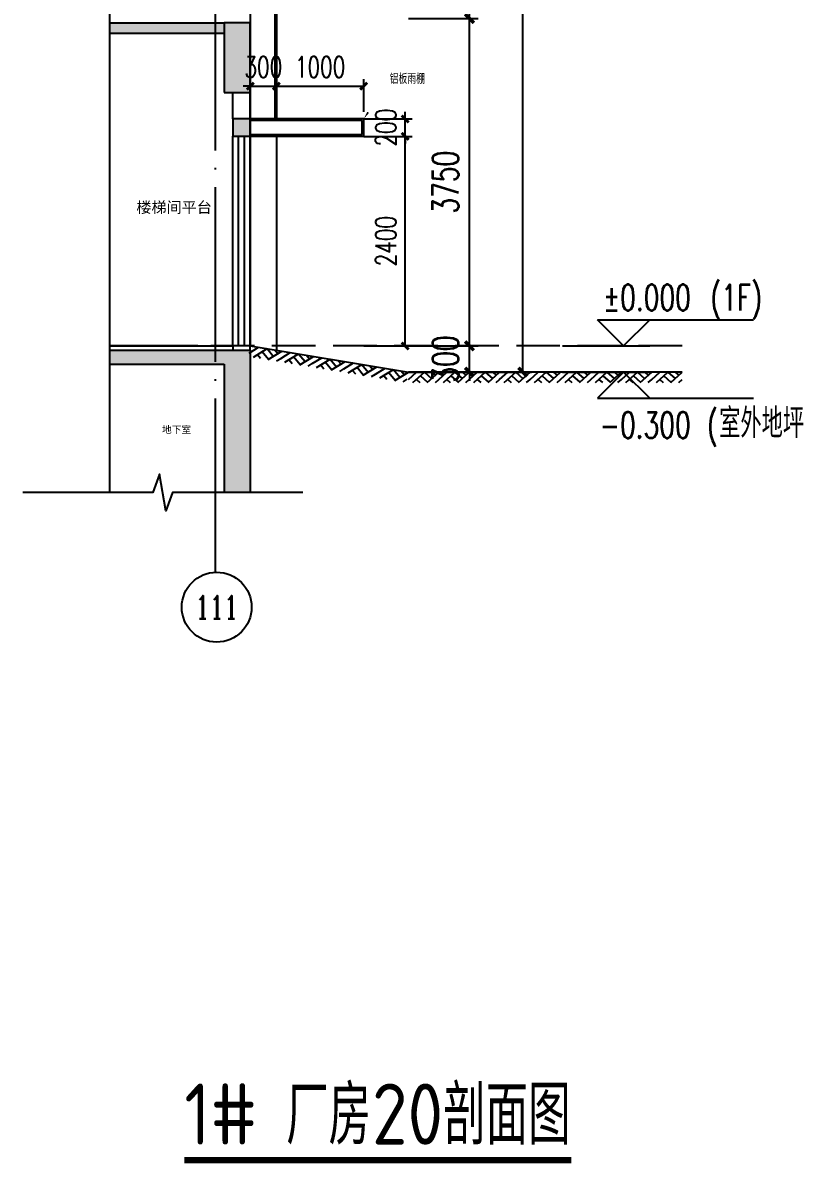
# Model space of a CAD drawing. Extents: x -1899985 to -450366, y 556196 to 2151267.
# Drawn here: x -1492915 to -1483975, y 558897 to 571957 of the extents above; entities that cross this region are included whole.
import ezdxf
from ezdxf.enums import TextEntityAlignment as Align

# ---------------------------------------------------------------- set-up
doc = ezdxf.new("R2010")
doc.units = 0
doc.header["$LTSCALE"] = 1000
doc.header["$MEASUREMENT"] = 0
doc.linetypes.add('__DASH', pattern=[0.35, 0.25, -0.1])
doc.linetypes.add('DOTE', pattern=[2.42, 2, -0.2, 0.02, -0.2])
doc.layers.get('Defpoints').update_dxf_attribs({"color": 210})
for name, color, linetype in [('A-AXIS-D', 1, 'Continuous'), ('A-AXIS-DOTE', 14, 'DOTE'), ('A-AXIS-DP', 126, 'Continuous'), ('A-AXIS-SYMB', 3, 'Continuous'), ('A-CURTAIN', 134, 'Continuous'), ('A-HATCH-2', 251, 'Continuous'), ('A-LIN-V', 9, 'Continuous'), ('A-SFCE', 30, 'Continuous'), ('AS-COLN', 6, 'Continuous'), ('AS-WALL', 40, 'Continuous'), ('AXIS_TEXT', 7, 'Continuous'), ('COLUMN', 9, 'Continuous'), ('DIM_ELEV', 3, 'Continuous'), ('DIM_SYMB', 3, 'Continuous'), ('PUB_HATCH', 8, 'Continuous'), ('PUB_TEXT', 7, 'Continuous'), ('WINDOW', 4, 'Continuous')]:
    doc.layers.add(name, color=color, linetype=linetype)
doc.styles.add('_TCH_AXIS', font='COMPLEX', dxfattribs={"bigfont": 'GBCBIG'})
doc.styles.add('_TCH_DIM', font='SIMPLEX', dxfattribs={"bigfont": 'GBCBIG'})
doc.styles.add('_TCH_DIM_T3', font='SIMPLEX', dxfattribs={"width": 0.705882, "bigfont": 'GBCBIG'})
doc.styles.get("Standard").update_dxf_attribs({"font": 'gbenor.shx', "bigfont": 'gbcbig.shx'})
doc.styles.add('图框', font='')
doc.styles.get('图框').set_extended_font_data('SimSun')
doc.dimstyles.new('_TCH_ARCH&&100', dxfattribs={"dimtxt": 297.5, "dimasz": 100, "dimexe": 100, "dimexo": 100, "dimgap": 126.25, "dimtad": 1, "dimdec": 0, "dimzin": 0, "dimdsep": 46, "dimtxsty": '_TCH_DIM_T3', "dimblk": 'ARCHTICK', "dimcen": 0.09, "dimclrt": 7, "dimazin": 2, "dimtfac": 1, "dimtdec": 0, "dimtix": 1, "dimtmove": 2, "dimatfit": 3, "dimfxl": 0, "dimtolj": 1, "dimtzin": 0, "dimarcsym": 0})
doc.dimstyles.new('_TCH_ARCH&&80', dxfattribs={"dimtxt": 238, "dimasz": 80, "dimexe": 80, "dimexo": 80, "dimgap": 101, "dimtad": 1, "dimdec": 0, "dimzin": 0, "dimdsep": 46, "dimtxsty": '_TCH_DIM_T3', "dimblk": 'ARCHTICK', "dimcen": 0.09, "dimclrt": 7, "dimazin": 2, "dimtfac": 1, "dimtdec": 0, "dimtix": 1, "dimtmove": 2, "dimatfit": 3, "dimfxl": 0, "dimtolj": 1, "dimtzin": 0, "dimarcsym": 0})

# ---------------------------------------------------------------- blocks, each defined once
blk = doc.blocks.new('_ArchTick')
at = {"color": 0, "linetype": 'ByBlock', "const_width": 0.4}
blk.add_lwpolyline([(-0.5, -0.5), (0.5, 0.5)], dxfattribs=at)
blk = doc.blocks.new('*D80')
at = {"layer": 'A-AXIS-DP', "color": 0, "lineweight": -2}
for p, q in [((-1490309, 570937), (-1490309, 571312)), ((-1490009, 570937), (-1490009, 571312)), ((-1490309, 571232), (-1490389, 571232)), ((-1490309, 571232), (-1490009, 571232)), ((-1490009, 571232), (-1489929, 571232))]:
    blk.add_line(p, q, dxfattribs=at)
at = {"layer": 'Defpoints', "color": 0}
for p in [(-1490009, 571232), (-1490309, 570857), (-1490009, 570857)]:
    blk.add_point(p, dxfattribs=at)
at = {"layer": 'A-AXIS-DP', "color": 0, "lineweight": -2, "xscale": 80, "yscale": 80, "zscale": 80}
blk.add_blockref('_ArchTick', (-1490309, 571232), dxfattribs=at)
at = {"layer": 'A-AXIS-DP', "color": 0, "lineweight": -2, "xscale": 80, "yscale": 80, "zscale": 80, "rotation": 180}
blk.add_blockref('_ArchTick', (-1490009, 571232), dxfattribs=at)
at = {"layer": 'A-AXIS-DP', "color": 7, "insert": (-1490159, 571452), "char_height": 238, "attachment_point": 5, "style": '_TCH_DIM_T3'}
blk.add_mtext('\\A1;300', dxfattribs=at)
blk = doc.blocks.new('*D81')
at = {"layer": 'A-AXIS-DP', "color": 0, "lineweight": -2}
for p, q in [((-1490009, 570937), (-1490009, 571312)), ((-1489009, 570937), (-1489009, 571312)), ((-1490009, 571232), (-1489009, 571232))]:
    blk.add_line(p, q, dxfattribs=at)
at = {"layer": 'Defpoints', "color": 0}
for p in [(-1489009, 571232), (-1490009, 570857), (-1489009, 570857)]:
    blk.add_point(p, dxfattribs=at)
at = {"layer": 'A-AXIS-DP', "color": 0, "lineweight": -2, "xscale": 80, "yscale": 80, "zscale": 80, "rotation": 180}
blk.add_blockref('_ArchTick', (-1490009, 571232), dxfattribs=at)
at = {"layer": 'A-AXIS-DP', "color": 0, "lineweight": -2, "xscale": 80, "yscale": 80, "zscale": 80}
blk.add_blockref('_ArchTick', (-1489009, 571232), dxfattribs=at)
at = {"layer": 'A-AXIS-DP', "color": 7, "insert": (-1489509, 571452), "char_height": 238, "attachment_point": 5, "style": '_TCH_DIM_T3'}
blk.add_mtext('\\A1;1000', dxfattribs=at)
blk = doc.blocks.new('*D91')
at = {"layer": 'A-AXIS-DP', "color": 0, "lineweight": -2}
for p, q in [((-1489008, 570657), (-1488455, 570657)), ((-1488535, 568257), (-1488535, 570657)), ((-1489008, 568257), (-1488455, 568257))]:
    blk.add_line(p, q, dxfattribs=at)
at = {"layer": 'Defpoints', "color": 0}
for p in [(-1489088, 570657), (-1488535, 570657), (-1489088, 568257)]:
    blk.add_point(p, dxfattribs=at)
at = {"layer": 'A-AXIS-DP', "color": 0, "lineweight": -2, "xscale": 80, "yscale": 80, "zscale": 80}
for p, rotation in [((-1488535, 570657), 90), ((-1488535, 568257), 270)]:
    blk.add_blockref('_ArchTick', p, dxfattribs=dict(at, rotation=rotation))
at = {"layer": 'A-AXIS-DP', "color": 7, "insert": (-1488755, 569457), "char_height": 238, "attachment_point": 5, "rotation": 90, "style": '_TCH_DIM_T3'}
blk.add_mtext('\\A1;2400', dxfattribs=at)
blk = doc.blocks.new('*D92')
at = {"layer": 'A-AXIS-DP', "color": 0, "lineweight": -2}
for p, q in [((-1489008, 570857), (-1488455, 570857)), ((-1488535, 570857), (-1488535, 570937)), ((-1488535, 570657), (-1488535, 570857)), ((-1489008, 570657), (-1488455, 570657)), ((-1488535, 570657), (-1488535, 570577))]:
    blk.add_line(p, q, dxfattribs=at)
at = {"layer": 'Defpoints', "color": 0}
for p in [(-1489088, 570857), (-1488535, 570857), (-1489088, 570657)]:
    blk.add_point(p, dxfattribs=at)
at = {"layer": 'A-AXIS-DP', "color": 0, "lineweight": -2, "xscale": 80, "yscale": 80, "zscale": 80}
for p, rotation in [((-1488535, 570857), 270), ((-1488535, 570657), 90)]:
    blk.add_blockref('_ArchTick', p, dxfattribs=dict(at, rotation=rotation))
at = {"layer": 'A-AXIS-DP', "color": 7, "insert": (-1488755, 570757), "char_height": 238, "attachment_point": 5, "rotation": 90, "style": '_TCH_DIM_T3'}
blk.add_mtext('\\A1;200', dxfattribs=at)
blk = doc.blocks.new('*D95')
at = {"layer": 'A-AXIS-D', "color": 0, "lineweight": -2}
for p, q in [((-1488053, 582757), (-1487087, 582757)), ((-1487187, 567957), (-1487187, 582757)), ((-1488053, 567957), (-1487087, 567957))]:
    blk.add_line(p, q, dxfattribs=at)
at = {"layer": 'Defpoints', "color": 0}
for p in [(-1488153, 582757), (-1487187, 582757), (-1488153, 567957)]:
    blk.add_point(p, dxfattribs=at)
at = {"layer": 'A-AXIS-D', "color": 0, "lineweight": -2, "xscale": 100, "yscale": 100, "zscale": 100}
for p, rotation in [((-1487187, 582757), 90), ((-1487187, 567957), 270)]:
    blk.add_blockref('_ArchTick', p, dxfattribs=dict(at, rotation=rotation))
at = {"layer": 'A-AXIS-D', "color": 7, "insert": (-1487462, 575357), "char_height": 297.5, "attachment_point": 5, "rotation": 90, "style": '_TCH_DIM_T3'}
blk.add_mtext('\\A1;14800', dxfattribs=at)
blk = doc.blocks.new('*D96')
at = {"layer": 'A-AXIS-D', "color": 0, "lineweight": -2}
for p, q in [((-1488498, 568257), (-1487698, 568257)), ((-1487798, 568257), (-1487798, 568357)), ((-1487798, 567957), (-1487798, 568257)), ((-1488498, 567957), (-1487698, 567957)), ((-1487798, 567957), (-1487798, 567857))]:
    blk.add_line(p, q, dxfattribs=at)
at = {"layer": 'Defpoints', "color": 0}
for p in [(-1488598, 568257), (-1487798, 568257), (-1488598, 567957)]:
    blk.add_point(p, dxfattribs=at)
at = {"layer": 'A-AXIS-D', "color": 0, "lineweight": -2, "xscale": 100, "yscale": 100, "zscale": 100}
for p, rotation in [((-1487798, 568257), 270), ((-1487798, 567957), 90)]:
    blk.add_blockref('_ArchTick', p, dxfattribs=dict(at, rotation=rotation))
at = {"layer": 'A-AXIS-D', "color": 7, "insert": (-1488073, 568107), "char_height": 297.5, "attachment_point": 5, "rotation": 90, "style": '_TCH_DIM_T3'}
blk.add_mtext('\\A1;300', dxfattribs=at)
blk = doc.blocks.new('*D97')
at = {"layer": 'A-AXIS-D', "color": 0, "lineweight": -2}
for p, q in [((-1488498, 572007), (-1487698, 572007)), ((-1487798, 568257), (-1487798, 572007)), ((-1488498, 568257), (-1487698, 568257))]:
    blk.add_line(p, q, dxfattribs=at)
at = {"layer": 'Defpoints', "color": 0}
for p in [(-1488598, 572007), (-1487798, 572007), (-1488598, 568257)]:
    blk.add_point(p, dxfattribs=at)
at = {"layer": 'A-AXIS-D', "color": 0, "lineweight": -2, "xscale": 100, "yscale": 100, "zscale": 100}
for p, rotation in [((-1487798, 572007), 90), ((-1487798, 568257), 270)]:
    blk.add_blockref('_ArchTick', p, dxfattribs=dict(at, rotation=rotation))
at = {"layer": 'A-AXIS-D', "color": 7, "insert": (-1488073, 570132), "char_height": 297.5, "attachment_point": 5, "rotation": 90, "style": '_TCH_DIM_T3'}
blk.add_mtext('\\A1;3750', dxfattribs=at)
blk = doc.blocks.new('*D98')
at = {"layer": 'A-AXIS-D', "color": 0, "lineweight": -2}
for p, q in [((-1488498, 575757), (-1487698, 575757)), ((-1487798, 572007), (-1487798, 575757)), ((-1488498, 572007), (-1487698, 572007))]:
    blk.add_line(p, q, dxfattribs=at)
at = {"layer": 'Defpoints', "color": 0}
for p in [(-1488598, 575757), (-1487798, 575757), (-1488598, 572007)]:
    blk.add_point(p, dxfattribs=at)
at = {"layer": 'A-AXIS-D', "color": 0, "lineweight": -2, "xscale": 100, "yscale": 100, "zscale": 100}
for p, rotation in [((-1487798, 575757), 90), ((-1487798, 572007), 270)]:
    blk.add_blockref('_ArchTick', p, dxfattribs=dict(at, rotation=rotation))
at = {"layer": 'A-AXIS-D', "color": 7, "insert": (-1488073, 573882), "char_height": 297.5, "attachment_point": 5, "rotation": 90, "style": '_TCH_DIM_T3'}
blk.add_mtext('\\A1;3750', dxfattribs=at)
blk = doc.blocks.new('$LinePat$素土夯实')
at = {"color": 0}
for p, q in [((0, -210), (210, 0)), ((120, -300), (420, 0)), ((420, 0), (608, -188)), ((495, -300), (795, 0)), ((615, 0), (705, -90)), ((210, -210), (300, -300)), ((315, -105), (502, -293)), ((705, -300), (795, -210))]:
    blk.add_line(p, q, dxfattribs=at)
blk = doc.blocks.new('_FZH')
blk.add_lwpolyline([(-0.5, -0.5), (0.5, -0.5), (0.5, 0.5), (-0.5, 0.5)], close=True)
at = {"layer": 'PUB_HATCH'}
blk.add_solid([(-0.5, -0.5), (0.5, -0.5), (-0.5, 0.5), (0.5, 0.5)], dxfattribs=at)

msp = doc.modelspace()

# ---------------------------------------------------------------- hatches: boundary and pattern name
at = {"layer": 'PUB_HATCH'}
for points in [[(-1491920.5, 571837.5), (-1490608.7, 571837.5), (-1490608.7, 571957.5), (-1491920.5, 571957.5)], [(-1491920.5, 568047.5), (-1490608.7, 568047.5), (-1490308.7, 568207.5), (-1491920.5, 568207.5)], [(-1490308.7, 568207.5), (-1490608.7, 568047.5), (-1490608.7, 566579.2), (-1490308.7, 566579.2)]]:
    msp.add_hatch(color=256, dxfattribs=at).paths.add_polyline_path(points)

# ---------------------------------------------------------------- linework, layer by layer
at = {"layer": 'A-AXIS-D'}
msp.add_circle((-1490693.6, 565265.2), 400, dxfattribs=at)
at = {"layer": 'A-AXIS-DOTE'}
msp.add_line((-1490708.7, 565656), (-1490708.7, 585146), dxfattribs=at)
at = {"layer": 'A-AXIS-DOTE', "linetype": '__DASH', "ltscale": 2}
msp.add_line((-1485361, 568257.5), (-1491920.5, 568257.5), dxfattribs=at)
at = {"layer": 'A-AXIS-SYMB'}
msp.add_lwpolyline([(-1488377.1, 571228.4, 0, 0, 0), (-1488764.4, 571228.4, 0, 0, 0), (-1489008.1, 570857.5, 0, 24, 0), (-1488958.7, 570932.7, 0, 0, 0)], format="xyseb", dxfattribs=at)
at = {"layer": 'A-CURTAIN'}
for p, q in [((-1489008.7, 570857.5), (-1490308.7, 570857.5)), ((-1489008.7, 570657.5), (-1489008.7, 570857.5)), ((-1489028.7, 570837.5), (-1490308.7, 570837.5)), ((-1489028.7, 570677.5), (-1489028.7, 570837.5)), ((-1490308.7, 570677.5), (-1489028.7, 570677.5)), ((-1490308.7, 570657.5), (-1489008.7, 570657.5))]:
    msp.add_line(p, q, dxfattribs=at)
for points in [[(-1490459, 582757.5), (-1490008.7, 582757.5), (-1490008.7, 570857.5)], [(-1490459, 582757.5), (-1490459, 582737.5), (-1490028.7, 582737.5), (-1490028.7, 570857.5)]]:
    msp.add_lwpolyline(points, dxfattribs=at)
at = {"layer": 'A-LIN-V'}
for p, q in [((-1490308.7, 574957.5), (-1490308.7, 568257.5)), ((-1490008.7, 570657.5), (-1490008.7, 568207.8))]:
    msp.add_line(p, q, dxfattribs=at)
at = {"layer": 'A-SFCE'}
for p, q in [((-1491920.5, 568257.5), (-1490508.7, 568257.5)), ((-1491920.5, 568207.5), (-1490708.7, 568207.5))]:
    msp.add_line(p, q, dxfattribs=at)
at = {"layer": 'AS-COLN'}
for p, q in [((-1491920.5, 571957.5), (-1490608.7, 571957.5)), ((-1491920.5, 571957.5), (-1491920.5, 571837.5)), ((-1491920.5, 571837.5), (-1490608.7, 571837.5)), ((-1491920.5, 568207.5), (-1490308.7, 568207.5)), ((-1491920.5, 568207.5), (-1491920.5, 568047.5)), ((-1490308.7, 568207.5), (-1490308.7, 566579.2)), ((-1491920.5, 568047.5), (-1490608.7, 568047.5)), ((-1490608.7, 568047.5), (-1490608.7, 566579.2)), ((-1490308.7, 566579.2), (-1490608.7, 566579.2))]:
    msp.add_line(p, q, dxfattribs=at)
at = {"layer": 'AS-WALL'}
for p, q in [((-1490508.7, 570857.5), (-1490508.7, 571157.5)), ((-1490308.7, 570857.5), (-1490308.7, 571157.5)), ((-1490308.7, 568257.5), (-1490508.7, 568257.5)), ((-1490508.7, 568257.5), (-1490508.7, 568207.5)), ((-1490308.7, 568257.5), (-1488497.7, 567957.5)), ((-1490308.7, 568207.5), (-1490308.7, 568257.5)), ((-1490508.7, 568207.5), (-1490308.7, 568207.5))]:
    msp.add_line(p, q, dxfattribs=at)
msp.add_lwpolyline([(-1485361, 567957.5), (-1488497.7, 567957.5)], dxfattribs=at)
at = {"layer": 'COLUMN'}
msp.add_line((-1490908.7, 568257.5), (-1491708.7, 568257.5), dxfattribs=at)
at = {"layer": 'DIM_ELEV'}
for p, q in [((-1486032, 568257.5), (-1486332, 568557.5)), ((-1486332, 568557.5), (-1484544, 568557.5)), ((-1486032, 568257.5), (-1485732, 568557.5)), ((-1486732, 568257.5), (-1485732, 568257.5)), ((-1486732, 567957.5), (-1485732, 567957.5)), ((-1486032, 567957.5), (-1486332, 567657.5)), ((-1486032, 567957.5), (-1485732, 567657.5)), ((-1486332, 567657.5), (-1484544, 567657.5))]:
    msp.add_line(p, q, dxfattribs=at)
at = {"layer": 'DIM_SYMB'}
for points in [[(-1491920.5, 584475.8), (-1491920.5, 575640), (-1491710.5, 575563.6), (-1492130.5, 575489.5), (-1491920.5, 575415), (-1491920.5, 566579.2)], [(-1489708.7, 566579.2), (-1491199.3, 566579.2), (-1491275.7, 566369.2), (-1491349.8, 566789.2), (-1491424.3, 566579.2), (-1492914.9, 566579.2)]]:
    msp.add_lwpolyline(points, dxfattribs=at)
at = {"layer": 'DIM_SYMB', "const_width": 70}
msp.add_lwpolyline([(-1491064.3, 558932.5), (-1486632.5, 558932.5)], dxfattribs=at)
at = {"layer": 'WINDOW'}
for p, q in [((-1490508.7, 568257.5), (-1490508.7, 570657.5)), ((-1490442, 568257.5), (-1490442, 570657.5)), ((-1490375.3, 568257.5), (-1490375.3, 570657.5)), ((-1490308.7, 568257.5), (-1490308.7, 570657.5))]:
    msp.add_line(p, q, dxfattribs=at)

# ---------------------------------------------------------------- block references
at = {"layer": 'A-HATCH-2', "xscale": 0.4618093700503835, "yscale": 0.4, "zscale": 0.4, "rotation": 350.5941851600775}
for p in [(-1490308.7, 568257.5), (-1489946.5, 568197.5), (-1489584.3, 568137.5), (-1489222.1, 568077.5), (-1488859.9, 568017.5)]:
    msp.add_blockref('$LinePat$素土夯实', p, dxfattribs=at)
at = {"layer": 'A-HATCH-2', "xscale": 0.4383899876031738, "yscale": 0.4, "zscale": 0.4}
for p in [(-1488497.7, 567957.5), (-1488149.1, 567957.5), (-1487800.6, 567957.5), (-1487452.1, 567957.5), (-1487103.6, 567957.5), (-1486755.1, 567957.5), (-1486406.5, 567957.5), (-1486058, 567957.5), (-1485709.5, 567957.5)]:
    msp.add_blockref('$LinePat$素土夯实', p, dxfattribs=at)
at = {"layer": 'AS-COLN'}
for p, xscale, yscale, zscale in [((-1490458.7, 571557.5), 299.9999997811392, 800.0000145066297, 800.0000145066297), ((-1490408.7, 570757.5), 200, 199.9999961938011, 199.9999961938011)]:
    msp.add_blockref('_FZH', p, dxfattribs=dict(at, xscale=xscale, yscale=yscale, zscale=zscale))

# ---------------------------------------------------------------- texts
at = {"layer": 'AXIS_TEXT', "style": '图框'}
msp.add_text('地下室', height=79.3, dxfattribs=at).set_placement((-1491320.1, 567259))
at = {"layer": 'PUB_TEXT'}
for s, height, style, p in [('铝板雨棚', 101.28, '_TCH_DIM', (-1488712.1, 571259.9)), ('楼梯间平台', 126.89, '图框', (-1491614.1, 569780.8)), ('室外地坪', 337.59, '_TCH_DIM', (-1484937.2, 567202.5))]:
    msp.add_text(s, height=height, dxfattribs=dict(at, style=style)).set_placement(p)
at = {"layer": 'PUB_TEXT', "style": '_TCH_DIM', "width": 0.705882}
for s, p in [('%%P0.000', (-1486269.5, 568662.5)), ('(1F)', (-1485039.5, 568662.5)), ('-0.300', (-1486307.2, 567202.5)), ('(', (-1485077.2, 567202.5))]:
    msp.add_text(s, height=297.5, dxfattribs=at).set_placement(p)
at = {"layer": 'PUB_TEXT', "style": '_TCH_AXIS'}
msp.add_text('111', height=265.5, dxfattribs=at).set_placement((-1490940.1, 565132.4), (-1490447, 565132.4), align=Align.FIT)
at = {"layer": 'PUB_TEXT'}
for s, height, p in [('1#', 700, (-1491064.3, 559109.7)), ('厂房', 675.18, (-1489897.7, 559109.7)), ('20', 700, (-1488914.7, 559109.7)), ('剖面图', 675.18, (-1488098, 559109.7))]:
    msp.add_text(s, height=height, dxfattribs=at).set_placement(p)

# ---------------------------------------------------------------- dimensions: what is measured, and where the dimension line sits
at = {"layer": 'A-AXIS-D'}
for p1, p2, distance, picture, middle in [((-1488152.6, 567957.5), (-1488152.6, 582757.5), -965.6, '*D95', (-1487462, 575357.5)), ((-1488597.7, 572007.5), (-1488597.7, 575757.5), -800, '*D98', (-1488072.7, 573882.5)), ((-1488597.7, 568257.5), (-1488597.7, 572007.5), -800, '*D97', (-1488072.7, 570132.5)), ((-1488597.7, 567957.5), (-1488597.7, 568257.5), -800, '*D96', (-1488072.7, 568107.5))]:
    dim = msp.add_aligned_dim(p1=p1, p2=p2, distance=distance, dimstyle='_TCH_ARCH&&100', dxfattribs=at)
    dim.commit()
    dim.dimension.update_dxf_attribs({"geometry": picture, "text_midpoint": middle})
at = {"layer": 'A-AXIS-DP'}
for p1, p2, distance, picture, middle in [((-1490308.7, 570857.5), (-1490008.7, 570857.5), 374.1, '*D80', (-1490158.7, 571451.5)), ((-1490008.7, 570857.5), (-1489008.7, 570857.5), 374.1, '*D81', (-1489508.7, 571451.5)), ((-1489088.1, 570657.5), (-1489088.1, 570857.5), -552.8, '*D92', (-1488755.3, 570757.5)), ((-1489088.1, 568257.5), (-1489088.1, 570657.5), -552.8, '*D91', (-1488755.3, 569457.5))]:
    dim = msp.add_aligned_dim(p1=p1, p2=p2, distance=distance, dimstyle='_TCH_ARCH&&80', dxfattribs=at)
    dim.commit()
    dim.dimension.update_dxf_attribs({"geometry": picture, "text_midpoint": middle})

doc.saveas('drawing.dxf')
